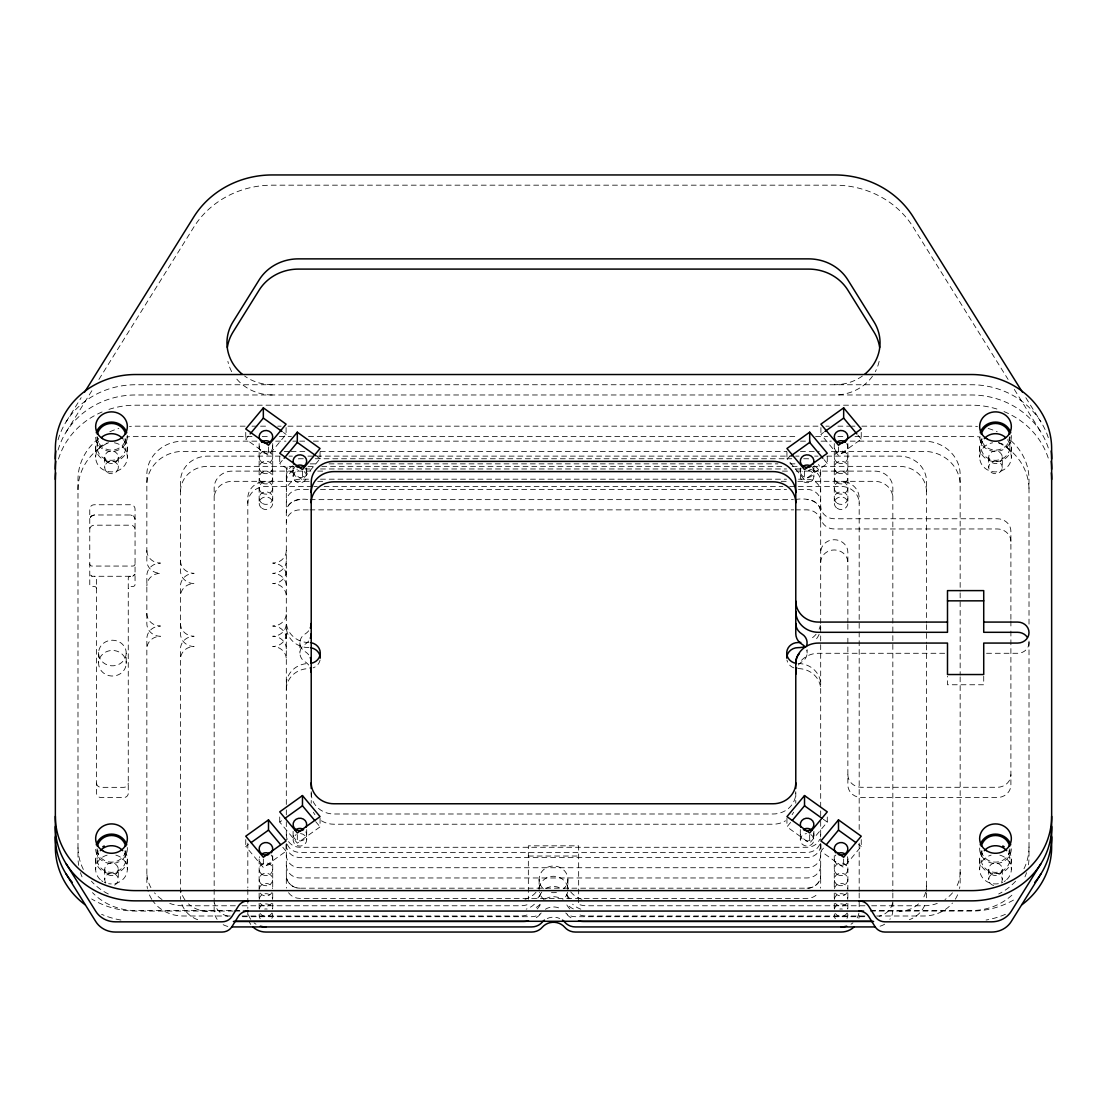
<?xml version="1.0" encoding="UTF-8"?>
<svg xmlns="http://www.w3.org/2000/svg" width="1107" height="1107" viewBox="0 0 1107 1107"><rect width="100%" height="100%" fill="white"/><g stroke="black" fill="none" stroke-linecap="round" stroke-linejoin="round"><path stroke-width="0.75" stroke-dasharray="5 3.75" d="M66.088 421.878L81.171 397.69M66.088 432.104L92.697 389.401M98.91 379.438L193.808 227.129A90.566 83.924 0 0 1 272.253 185.173L834.747 185.173A90.566 83.924 0 0 1 913.192 227.129L1008.09 379.438M286.09 427.579L286.09 434.387L268.503 455.461L245.754 439.161L249.061 435.217M320.061 451.905L320.061 458.727L302.474 479.801L279.725 463.501L283.018 459.557M827.275 816.98L827.275 822.086L809.687 843.16L786.939 826.874L791.325 821.602M861.246 839.604L861.246 846.426L843.659 867.501L820.91 851.2L824.203 847.256M286.09 844.392L286.09 851.2L263.341 867.501L245.754 846.426L248.438 844.503M320.061 818.35L320.061 826.874L297.313 843.16L279.725 822.086L283.738 819.208M827.275 456.693L827.275 463.501L804.526 479.801L786.939 458.727L789.609 456.804M861.246 432.353L861.246 439.161L838.497 455.461L820.91 434.387L823.58 432.463M94.289 514.976L91.092 516.194L89.764 519.169L91.092 516.194L94.289 514.976L130.93 514.99L133.726 516.194L135.054 519.169L133.726 516.194L130.529 514.976M299.9 499.644C293.009 499.451 286.215 505.124 286.312 512.223C286.381 501.125 299.527 497.832 308.466 499.644M132.785 576.277L135.054 574.187L132.785 576.277L91.923 576.277L89.764 574.284L92.033 576.277M807.1 888.188C813.991 888.381 820.785 882.694 820.688 875.595C820.73 882.694 813.977 888.326 807.1 888.188L299.9 888.188C293.023 888.381 286.215 882.694 286.312 875.595C286.27 882.694 293.009 888.326 299.9 888.188M245.145 426.167L135.511 426.167A57.509 53.288 0 0 0 129.505 426.458M251.995 426.167L258.844 426.167M260.56 426.167L269.126 426.167M277.691 426.167L281.123 426.167M287.972 426.167L819.028 426.167M825.877 426.167L829.309 426.167M837.874 426.167L849.858 426.167M851.574 426.167L855.005 426.167M861.855 426.167L971.489 426.167A57.509 53.288 0 0 1 977.495 426.458M251.995 436.393L135.511 436.393A57.509 53.288 0 0 0 126.516 437.057M262.276 436.393L269.126 436.393M279.407 436.393L291.404 436.393M308.535 436.393L798.465 436.393M815.596 436.393L827.593 436.393M837.874 436.393L844.724 436.393M855.005 436.393L971.489 436.393A57.509 53.288 0 0 1 980.484 437.057M256.824 441.153L183.084 441.153A36.227 33.57 0 0 0 146.844 474.723L146.844 560.751A13.588 12.592 0 0 0 160.432 573.329A13.588 12.592 0 0 0 146.844 585.921M275.685 441.153L285.98 441.153M292.829 441.153L297.977 441.153M299.693 441.153L306.556 441.153M313.406 441.153L793.594 441.153M800.444 441.153L810.739 441.153M821.02 441.153L831.315 441.153M850.176 441.153L923.916 441.153A36.227 33.57 0 0 1 960.156 474.723L960.156 591.221M275.685 451.379L183.084 451.379A36.227 33.57 0 0 0 146.844 484.935M284.264 451.379L289.397 451.379M291.113 451.379L306.556 451.379M320.269 451.379L786.731 451.379M800.444 451.379L819.318 451.379M831.315 451.379L923.916 451.379A36.227 33.57 0 0 1 960.156 484.935M280.292 456.126L207.673 456.126A27.177 25.17 0 0 0 180.51 481.31L180.51 570.977A13.588 12.592 0 0 0 194.085 583.555A13.588 12.592 0 0 0 180.51 596.147M288.941 456.126L292.4 456.126M307.967 456.126L314.886 456.126M316.616 456.126L793.844 456.126M795.573 456.126L799.033 456.126M814.6 456.126L818.059 456.126M826.708 456.126L899.327 456.126A27.177 25.17 0 0 1 926.49 481.31L926.49 623.075M303.318 458.755L299.9 458.755A13.588 12.592 0 0 0 297.423 458.962M315.315 458.755L791.685 458.755M803.682 458.755L807.1 458.755A13.588 12.592 0 0 1 809.577 458.962M310.181 463.861L317.031 463.861M329.028 463.861L777.972 463.861M789.969 463.861L796.819 463.861M294.13 466.351L207.673 466.351A27.177 25.17 0 0 0 180.51 491.522M307.967 466.351L314.886 466.351M321.791 466.351L785.209 466.351M792.114 466.351L799.033 466.351M812.87 466.351L899.327 466.351A27.177 25.17 0 0 1 926.49 491.522M305.034 468.967L311.897 468.967M320.463 468.967L786.537 468.967M795.103 468.967L801.966 468.967M310.873 471.112L232.276 471.112A18.113 16.785 0 0 0 214.163 487.896L214.163 910.148A18.113 16.785 0 0 0 217.11 919.336M317.709 471.112L324.545 471.112M782.455 471.112L789.291 471.112M796.127 471.112L874.724 471.112A18.113 16.785 0 0 1 892.837 487.896L892.837 891.343M308.466 479.193L299.9 479.193A13.588 12.592 0 0 0 286.312 491.785M320.463 479.193L786.537 479.193M798.534 479.193L807.1 479.193A13.588 12.592 0 0 1 820.688 491.785M309.157 481.324L232.276 481.324A18.113 16.785 0 0 0 214.163 498.108M317.709 481.324L325.832 481.324M781.168 481.324L789.291 481.324M797.843 481.324L874.724 481.324A18.113 16.785 0 0 1 892.837 498.108M312.146 486.443L265.929 486.443A18.113 16.785 0 0 0 247.816 503.228M313.862 486.443L317.28 486.443M324.13 486.443L782.87 486.443M789.72 486.443L796.57 486.443M798.285 486.443L841.071 486.443A18.113 16.785 0 0 1 859.184 503.228M308.466 489.419L299.9 489.419A13.588 12.592 0 0 0 286.312 502.011M320.463 489.419L786.537 489.419M798.534 489.419L807.1 489.419A13.588 12.592 0 0 1 820.688 502.011M310.181 499.644L793.401 499.644M795.103 499.644C804.471 497.541 820.578 499.658 820.688 512.223C820.73 505.124 813.991 499.506 807.1 499.644M308.244 509.857L299.9 509.857A13.588 12.592 0 0 0 286.312 522.449M309.905 509.857L793.761 509.857M795.421 509.857L807.1 509.857A13.588 12.592 0 0 1 820.688 522.449M944.658 653.282L818.419 653.282A22.638 20.978 0 0 0 799.475 662.789M986.545 653.282L1017.679 653.282A11.319 10.489 0 0 0 1028.818 640.884M528.343 856.043L578.657 856.043M235.334 905.775L183.084 905.775A36.227 33.57 0 0 1 169.745 903.423M242.073 905.775L520.207 905.775A22.638 20.978 0 0 0 529.354 903.99M864.927 905.775L586.793 905.775A22.638 20.978 0 0 1 577.646 903.99M871.666 905.775L923.916 905.775A36.227 33.57 0 0 0 937.255 903.423M231.169 910.535L135.511 910.535A57.509 53.288 0 0 1 92.518 892.643M234.587 910.535L239.721 910.535M870.697 910.535L971.489 910.535A57.509 53.288 0 0 0 1014.482 892.643M233.259 911.061L135.511 911.061A80.161 74.266 0 0 1 91.646 898.967M234.947 911.061L240.011 911.061M870.365 911.061L971.489 911.061A80.161 74.266 0 0 0 1015.354 898.967M230.284 916.001L183.084 916.001A36.227 33.57 0 0 1 152.752 900.807M242.073 916.001L520.207 916.001A22.638 20.978 0 0 0 529.354 914.216M864.927 916.001L586.793 916.001A22.638 20.978 0 0 1 577.646 914.216M876.716 916.001L923.916 916.001A36.227 33.57 0 0 0 952.504 903.049M242.475 916.707L531.609 916.707A13.588 12.592 0 0 0 541.254 912.998M864.525 916.707L575.391 916.707A13.588 12.592 0 0 1 565.746 912.998M283.42 432.463L286.09 434.387M317.391 456.804L320.061 458.727M823.262 819.208L827.275 822.086M858.562 844.503L861.246 846.426M857.939 435.217L861.246 439.161M823.982 459.557L827.275 463.501M315.675 821.602L320.061 826.874M282.797 847.256L286.09 851.2M1025.829 397.69L1040.912 421.878M1014.303 389.401L1040.912 432.104M1029.012 624.113L1029.012 479.456A57.509 53.288 0 0 0 1008.408 438.607M1029.012 641.119L1029.012 857.247A57.509 53.288 0 0 1 1028.043 866.947M1011.341 447.007L1011.341 457.219M1011.341 859.032L1011.341 869.258M1010.899 619.297L1010.899 531.332A13.588 12.592 0 0 0 997.31 518.754L834.277 518.754A13.588 12.592 0 0 1 820.688 506.162M1010.899 620.985L1010.899 629.44M1010.899 631.045L1010.899 784.918A13.588 12.592 0 0 1 997.31 797.51L861.454 797.51A13.588 12.592 0 0 1 847.865 784.918L847.865 634.491M1009.875 447.007L1009.875 436.781A14.377 13.326 0 0 1 996.812 450.037A14.377 13.326 0 0 1 981.356 439.202M1009.875 848.82L1009.875 859.032M1002.292 457.219A6.794 6.296 0 0 1 992.093 462.671A6.794 6.296 0 0 1 992.093 451.767A6.794 6.296 0 0 1 1002.292 457.219L1002.292 467.445A6.794 6.296 0 0 1 992.093 472.897A6.794 6.296 0 0 1 992.093 461.993A6.794 6.296 0 0 1 1002.292 467.445M1002.292 869.258L1002.292 879.484M988.703 457.219L988.703 467.445M988.703 869.258L988.703 879.484M983.722 676.239L983.722 684.763L947.495 684.763L947.495 676.239M981.12 438.483L981.12 447.007M981.12 850.522L981.12 859.032M979.64 447.007L979.64 457.219M979.64 859.032L979.64 869.258M960.156 592.882L960.156 675.118M960.156 676.834L960.156 882.431A36.227 33.57 0 0 1 959.548 888.547M926.49 624.652L926.49 643.319M926.49 644.897L926.49 891.232M926.49 892.879L926.49 896.296A27.177 25.17 0 0 1 926.047 900.877M892.837 892.989L892.837 910.148A18.113 16.785 0 0 1 889.89 919.336M859.184 829.461L859.184 498.108A18.113 16.785 0 0 0 841.071 481.324M859.184 843.16L859.184 891.273M859.184 892.948L859.184 911.836M847.865 443.589L847.865 503.228M847.865 623.047L847.865 552.324A13.588 12.592 0 0 0 834.277 539.732A13.588 12.592 0 0 0 820.688 552.324M847.865 624.265L847.865 632.858M847.865 859.032L847.865 889.71M847.865 893.114L847.865 899.936M847.865 903.34L847.865 910.148M843.659 858.99L843.659 867.501M838.497 446.951L838.497 455.461M834.277 443.589L834.277 503.228M834.277 855.628L834.277 889.71M834.277 893.114L834.277 899.936M834.277 903.34L834.277 910.148M820.91 427.579L820.91 434.387M820.91 844.392L820.91 851.2M820.688 815.928L820.688 471.333A13.588 12.592 0 0 0 818.474 464.442M820.688 821.256L820.688 839.812M820.688 843.368L820.688 885.821A13.588 12.592 0 0 1 820.467 888.105M813.894 466.227L813.894 476.453M813.894 831.288L813.894 839.812M809.687 834.65L809.687 843.16M807.1 649.615L807.1 653.019M804.526 471.278L804.526 479.801M800.306 467.929L800.306 476.453M800.306 829.586L800.306 839.812M795.781 791.685L795.781 803.239M786.939 451.905L786.939 458.727M786.939 818.35L786.939 826.874M578.657 902.675L578.657 845.831L528.343 845.831L528.343 899.271M567.877 879.359L567.877 889.585M539.123 879.359L539.123 889.585M311.219 791.685L311.219 803.239M306.694 467.929L306.694 476.453M306.694 829.586L306.694 839.812M302.474 471.278L302.474 479.801M299.9 642.793L299.9 653.019M297.313 834.65L297.313 843.16M293.106 466.227L293.106 476.453M293.106 831.288L293.106 839.812M286.312 804.457L286.312 471.333A13.588 12.592 0 0 1 288.526 464.442M286.312 809.881L286.312 819.263M286.312 821.657L286.312 839.812M286.312 843.562L286.312 885.821A13.588 12.592 0 0 0 286.533 888.105M279.725 456.693L279.725 463.501M279.725 816.98L279.725 822.086M272.723 443.589L272.723 503.228M272.723 855.628L272.723 889.71M272.723 893.114L272.723 899.936M272.723 903.34L272.723 910.148M268.503 446.951L268.503 455.461M263.341 858.99L263.341 867.501M259.135 443.589L259.135 503.228M259.135 859.032L259.135 889.71M259.135 893.114L259.135 899.936M259.135 903.34L259.135 910.148M247.816 829.461L247.816 498.108A18.113 16.785 0 0 1 265.929 481.324M247.816 843.16L247.816 887.828M247.816 889.516L247.816 908.432M247.816 910.106L247.816 915.268A18.113 16.785 0 0 0 248.12 918.312M245.754 432.353L245.754 439.161M245.754 839.604L245.754 846.426M127.36 447.007L127.36 457.219M127.36 859.032L127.36 869.258M126.212 653.531A13.81 12.8 0 0 1 105.027 663.84A13.81 12.8 0 0 1 105.995 641.686A13.81 12.8 0 0 1 126.212 653.531L126.212 663.757A13.81 12.8 0 0 1 105.027 674.052A13.81 12.8 0 0 1 105.995 651.912A13.81 12.8 0 0 1 126.212 663.757M125.88 438.483L125.88 447.007M125.88 850.522L125.88 859.032M118.297 457.219L118.297 467.445M118.297 869.258A6.794 6.296 0 0 1 108.112 874.71A6.794 6.296 0 0 1 108.112 863.806A6.794 6.296 0 0 1 118.297 869.258L118.297 879.484M104.708 457.219L104.708 467.445M104.708 869.258L104.708 879.484M98.606 652.507L98.606 662.733M97.125 447.007L97.125 436.781A14.377 13.326 0 0 0 110.188 450.037A14.377 13.326 0 0 0 125.644 439.202M97.125 848.82L97.125 859.032M95.659 447.007L95.659 457.219M95.659 859.032L95.659 869.258M58.076 439.797A80.161 74.266 0 0 1 135.511 384.752L971.489 384.752A80.161 74.266 0 0 1 1048.924 439.797M127.291 435.452A15.844 14.682 0 0 1 111.503 451.462A15.844 14.682 0 0 1 95.714 435.452M127.291 847.492A15.844 14.682 0 0 1 112.222 863.488A15.844 14.682 0 0 1 95.659 848.82M1011.286 435.452A15.844 14.682 0 0 1 995.497 451.462A15.844 14.682 0 0 1 979.709 435.452M1011.341 848.82A15.844 14.682 0 0 1 994.778 863.488A15.844 14.682 0 0 1 979.709 847.492M311.219 793.013A22.638 20.978 0 0 0 333.857 813.991L773.143 813.991A22.638 20.978 0 0 0 795.781 793.013M308.659 630.81A13.588 12.592 0 0 1 305.048 634.007A11.319 10.489 0 0 0 305.048 651.594A13.588 12.592 0 0 1 308.659 654.79M272.253 384.752A45.29 41.955 0 0 1 244.578 376.006M862.422 376.006A45.29 41.955 0 0 1 834.747 384.752M1009.819 850.01A14.377 13.326 0 0 1 996.162 862.118A14.377 13.326 0 0 1 981.356 851.241M125.644 851.241A14.377 13.326 0 0 1 110.838 862.118A14.377 13.326 0 0 1 97.181 850.01M58.076 450.023A80.161 74.266 0 0 1 135.511 394.978L971.489 394.978A80.161 74.266 0 0 1 1048.924 450.023M308.659 641.022A13.588 12.592 0 0 1 305.048 644.232A11.319 10.489 0 0 0 305.048 661.806A13.588 12.592 0 0 1 308.659 665.016M321.473 820.799A22.638 20.978 0 0 0 333.857 824.217L773.143 824.217A22.638 20.978 0 0 0 785.527 820.799M314.914 814.71A22.638 20.978 0 0 1 313.419 812.247M793.581 812.247A22.638 20.978 0 0 1 792.086 814.71M798.341 665.016A13.588 12.592 0 0 1 801.952 661.806A11.319 10.489 0 0 0 806.768 650.473M812.372 467.375A6.794 6.296 0 0 1 812.068 475.636A6.794 6.296 0 0 1 803.184 476.48A6.794 6.296 0 0 1 801.067 468.441M846.758 443.561A6.794 6.296 0 0 1 842.413 453.164A6.794 6.296 0 0 1 834.387 445.858M813.631 832.976A6.794 6.296 0 0 1 806.436 840.96A6.794 6.296 0 0 1 801.067 831.814M847.395 856.721A6.794 6.296 0 0 1 844.613 864.415A6.794 6.296 0 0 1 835.965 863.183A6.794 6.296 0 0 1 835.799 855.074M271.201 855.074A6.794 6.296 0 0 1 271.035 863.183A6.794 6.296 0 0 1 262.387 864.415A6.794 6.296 0 0 1 259.605 856.721M305.933 831.814A6.794 6.296 0 0 1 300.564 840.96A6.794 6.296 0 0 1 293.369 832.976M305.933 468.441A6.794 6.296 0 0 1 303.816 476.48A6.794 6.296 0 0 1 294.932 475.636A6.794 6.296 0 0 1 294.628 467.375M272.613 445.858A6.794 6.296 0 0 1 264.587 453.164A6.794 6.296 0 0 1 260.242 443.561M272.253 394.978A45.29 41.955 0 0 1 234.532 376.242M231.681 371.661A45.29 41.955 0 0 1 227.876 361.366M879.124 361.366A45.29 41.955 0 0 1 875.319 371.661M872.468 376.242A45.29 41.955 0 0 1 834.747 394.978M123.541 439.714A14.377 13.326 0 0 1 120.954 457.039A14.377 13.326 0 0 1 102.065 457.039A14.377 13.326 0 0 1 99.464 439.714M1008.269 852.916A14.377 13.326 0 0 1 995.497 872.358A14.377 13.326 0 0 1 982.725 852.916M124.275 852.916A14.377 13.326 0 0 1 111.503 872.358A14.377 13.326 0 0 1 98.731 852.916M1007.536 439.714A14.377 13.326 0 0 1 1004.935 457.039A14.377 13.326 0 0 1 986.046 457.039A14.377 13.326 0 0 1 983.459 439.714M135.054 563.961A2.269 2.103 0 0 1 132.785 566.064L92.033 566.064A2.269 2.103 0 0 1 89.764 563.961M847.865 774.706A13.588 12.592 0 0 0 861.454 787.285L997.31 787.285A13.588 12.592 0 0 0 1010.899 774.706M308.95 642.53A22.638 20.978 0 0 1 286.312 621.553M286.312 684.486A22.638 20.978 0 0 1 308.95 663.508M288.526 841.597A13.588 12.592 0 0 0 299.9 847.284L807.1 847.284A13.588 12.592 0 0 0 819.733 839.341M287.267 839.341A13.588 12.592 0 0 1 286.312 834.706M820.688 834.706A13.588 12.592 0 0 1 820.467 836.989M124.773 438.967A15.844 14.682 0 0 1 121.922 458.077A15.844 14.682 0 0 1 101.097 458.077A15.844 14.682 0 0 1 98.232 438.967M124.773 851.006A15.844 14.682 0 0 1 121.922 870.116A15.844 14.682 0 0 1 101.097 870.116A15.844 14.682 0 0 1 98.232 851.006M1008.768 438.967A15.844 14.682 0 0 1 1005.903 458.077A15.844 14.682 0 0 1 985.078 458.077A15.844 14.682 0 0 1 982.227 438.967M1008.768 851.006A15.844 14.682 0 0 1 1005.903 870.116A15.844 14.682 0 0 1 985.078 870.116A15.844 14.682 0 0 1 982.227 851.006M543.329 888.783A14.377 13.326 0 0 1 543.329 869.936A14.377 13.326 0 0 1 563.671 869.936A14.377 13.326 0 0 1 563.671 888.783M556.447 892.408A14.377 13.326 0 0 1 550.553 892.408M58.45 459.031A80.161 74.266 0 0 1 103.034 411.555M108.956 409.382A80.161 74.266 0 0 1 135.511 405.19L971.489 405.19A80.161 74.266 0 0 1 998.044 409.382M1003.966 411.555A80.161 74.266 0 0 1 1048.55 459.031M1005.419 914.313A80.161 74.266 0 0 1 986.074 920.055M120.926 920.055A80.161 74.266 0 0 1 101.581 914.313M130.529 576.277A2.269 2.103 0 0 0 128.26 578.38L128.26 793.359A4.525 4.193 0 0 1 123.735 797.552L101.083 797.552A4.525 4.193 0 0 1 96.558 793.359L96.558 578.38A2.269 2.103 0 0 0 94.303 576.277M820.688 562.536A13.588 12.592 0 0 1 834.277 549.958A13.588 12.592 0 0 1 847.865 562.536M1010.899 541.558A13.588 12.592 0 0 0 997.31 528.966L834.277 528.966A13.588 12.592 0 0 1 820.688 516.388M809.577 469.188A13.588 12.592 0 0 1 820.688 481.559M286.312 481.559A13.588 12.592 0 0 1 297.423 469.188M286.312 844.932A13.588 12.592 0 0 0 299.9 857.51L807.1 857.51A13.588 12.592 0 0 0 820.688 844.932M114.395 442.786A15.844 14.682 0 0 1 124.717 465.327A15.844 14.682 0 0 1 98.288 465.327A15.844 14.682 0 0 1 108.624 442.786M115.861 855.144A15.844 14.682 0 0 1 126.931 872.62A15.844 14.682 0 0 1 108.624 883.704M105.677 882.916A15.844 14.682 0 0 1 104.224 882.307M102.826 881.559A15.844 14.682 0 0 1 101.512 880.66M100.294 879.65A15.844 14.682 0 0 1 107.144 855.144M998.376 442.786A15.844 14.682 0 0 1 1008.712 465.327A15.844 14.682 0 0 1 982.283 465.327A15.844 14.682 0 0 1 992.605 442.786M999.856 855.144A15.844 14.682 0 0 1 1006.706 879.65M1005.488 880.66A15.844 14.682 0 0 1 1004.174 881.559M1002.776 882.307A15.844 14.682 0 0 1 1001.323 882.916M998.376 883.704A15.844 14.682 0 0 1 980.069 872.62A15.844 14.682 0 0 1 991.139 855.144M567.573 892.311A14.377 13.326 0 0 1 562.716 899.811M544.284 899.811A14.377 13.326 0 0 1 539.427 892.311M539.192 888.215A14.377 13.326 0 0 1 553.5 876.26A14.377 13.326 0 0 1 567.808 888.215M798.05 663.508A22.638 20.978 0 0 1 820.688 684.486M820.315 625.372A22.638 20.978 0 0 1 819.097 629.274M816.108 634.214A22.638 20.978 0 0 1 810.435 639.113M798.05 668.614A22.638 20.978 0 0 1 820.688 689.606M819.733 844.447A13.588 12.592 0 0 1 807.1 852.404L299.9 852.404A13.588 12.592 0 0 1 287.267 844.447M286.312 689.606A22.638 20.978 0 0 1 308.95 668.614M320.089 660.035A11.319 10.489 0 0 1 313.115 667.881M308.95 647.637A22.638 20.978 0 0 1 286.312 626.659M286.312 476.453A13.588 12.592 0 0 1 292.456 465.909M814.544 465.909A13.588 12.592 0 0 1 820.688 476.453M820.688 626.659A22.638 20.978 0 0 1 820.522 629.219M819.097 634.38A22.638 20.978 0 0 1 815.112 640.441M793.885 667.881A11.319 10.489 0 0 1 786.911 660.035M300.509 833.543A6.794 6.296 0 0 1 306.182 842.206A6.794 6.296 0 0 1 295.569 844.669A6.794 6.296 0 0 1 296.178 834.54M304.176 471.568A6.794 6.296 0 0 1 304.024 481.448A6.794 6.296 0 0 1 293.687 478.999A6.794 6.296 0 0 1 298.655 470.254M808.345 470.254A6.794 6.296 0 0 1 813.313 478.999A6.794 6.296 0 0 1 802.976 481.448A6.794 6.296 0 0 1 802.824 471.568M810.822 834.54A6.794 6.296 0 0 1 811.431 844.669A6.794 6.296 0 0 1 800.818 842.206A6.794 6.296 0 0 1 806.491 833.543M1029.012 847.021A57.509 53.288 0 0 1 1023.657 869.452M1015.589 881.227A57.509 53.288 0 0 1 998.68 893.972M581.95 899.313A22.638 20.978 0 0 1 570.299 891.384M568.486 888.547A22.638 20.978 0 0 1 567.227 885.6M539.773 885.6A22.638 20.978 0 0 1 538.514 888.547M535.982 892.297A22.638 20.978 0 0 1 525.05 899.313M108.32 893.972A57.509 53.288 0 0 1 91.411 881.227M83.343 869.452A57.509 53.288 0 0 1 77.988 847.021M98.592 438.607A57.509 53.288 0 0 0 77.988 479.456L77.988 857.247A57.509 53.288 0 0 0 78.666 865.342M109.787 431.799A57.509 53.288 0 0 1 118.85 428.464M988.15 428.464A57.509 53.288 0 0 1 997.213 431.799M96.558 783.133A4.525 4.193 0 0 0 101.083 787.34L123.735 787.34A4.525 4.193 0 0 0 128.26 783.133M1026.535 872.676A57.509 53.288 0 0 1 1024.971 876.855M580.801 909.165A22.638 20.978 0 0 1 572.623 904.211M568.486 898.773A22.638 20.978 0 0 1 567.227 895.826A14.377 13.326 0 0 0 565.262 892.145M541.738 892.145A14.377 13.326 0 0 0 539.773 895.826A22.638 20.978 0 0 1 538.514 898.773M545.876 888.52A14.377 13.326 0 0 1 561.124 888.52M534.377 904.211A22.638 20.978 0 0 1 526.199 909.165M82.029 876.855A57.509 53.288 0 0 1 80.465 872.676M77.988 489.681A57.509 53.288 0 0 1 108.32 442.731M998.68 442.731A57.509 53.288 0 0 1 1029.012 489.681M286.312 638.642A13.588 12.592 0 0 0 272.723 626.05A13.588 12.592 0 0 0 286.312 613.458M286.312 855.144A13.588 12.592 0 0 0 299.9 867.736L807.1 867.736A13.588 12.592 0 0 0 820.688 855.144M286.312 550.525A13.588 12.592 0 0 1 272.723 563.117A13.588 12.592 0 0 1 286.312 575.695M105.815 882.929A6.794 6.296 0 0 1 108.375 873.893A6.794 6.296 0 0 1 117.812 877.159A6.794 6.296 0 0 1 113.371 885.531M993.629 885.531A6.794 6.296 0 0 1 989.188 877.159A6.794 6.296 0 0 1 998.625 873.893A6.794 6.296 0 0 1 1001.185 882.929M96.558 588.606A2.269 2.103 0 0 0 94.303 586.502L92.033 586.502A2.269 2.103 0 0 1 89.764 584.413L89.764 508.943A4.525 4.193 0 0 1 94.289 504.75L130.529 504.75A4.525 4.193 0 0 1 135.054 508.943L135.054 584.413A2.269 2.103 0 0 1 132.785 586.502L130.529 586.502A2.269 2.103 0 0 0 128.26 588.606M135.054 529.381A4.525 4.193 0 0 0 130.529 525.188L94.289 525.188A4.525 4.193 0 0 0 89.764 529.395M540.576 893.972A22.638 20.978 0 0 1 537.13 898.746M162.023 899.534A36.227 33.57 0 0 1 154.496 892.837M150.912 887.648A36.227 33.57 0 0 1 146.844 872.205M146.844 613.458A13.588 12.592 0 0 0 160.432 626.05A13.588 12.592 0 0 0 146.844 638.642L146.844 882.431A36.227 33.57 0 0 0 147.452 888.547M146.844 550.525A13.588 12.592 0 0 0 160.432 563.117A13.588 12.592 0 0 0 146.844 575.695L146.844 623.684A13.588 12.592 0 0 0 160.432 636.276A13.588 12.592 0 0 0 146.844 648.868M960.156 872.205A36.227 33.57 0 0 1 956.088 887.648M952.504 892.837A36.227 33.57 0 0 1 944.977 899.534M569.87 898.746A22.638 20.978 0 0 1 566.424 893.972M537.13 908.958A22.638 20.978 0 0 0 540.576 904.198A14.377 13.326 0 0 1 541.531 902.648M545.377 899.036A14.377 13.326 0 0 1 561.623 899.036M151.797 899.368A36.227 33.57 0 0 1 147.812 890.125M957.61 894.788A36.227 33.57 0 0 1 954.248 900.807M569.87 908.958A22.638 20.978 0 0 1 566.424 904.198M847.104 892.602A6.794 6.296 0 0 1 835.038 892.602M834.387 888.561A6.794 6.296 0 0 1 847.754 888.561M271.962 892.602A6.794 6.296 0 0 1 259.896 892.602M259.246 888.561A6.794 6.296 0 0 1 272.613 888.561M286.312 648.868A13.588 12.592 0 0 0 272.723 636.276A13.588 12.592 0 0 0 286.312 623.684M286.312 865.37A13.588 12.592 0 0 0 299.9 877.962L807.1 877.962A13.588 12.592 0 0 0 820.688 865.37M286.312 560.751A13.588 12.592 0 0 1 272.723 573.329A13.588 12.592 0 0 1 286.312 585.921M207.673 911.241A27.177 25.17 0 0 1 188.467 903.866M184.938 899.853A27.177 25.17 0 0 1 180.953 890.651M180.51 623.684A13.588 12.592 0 0 0 194.085 636.276A13.588 12.592 0 0 0 180.51 648.868L180.51 896.296A27.177 25.17 0 0 0 180.704 899.354M180.51 560.751A13.588 12.592 0 0 0 194.085 573.329A13.588 12.592 0 0 0 180.51 585.921L180.51 633.91A13.588 12.592 0 0 0 194.085 646.502A13.588 12.592 0 0 0 180.51 659.08M925.673 892.242A27.177 25.17 0 0 1 922.062 899.853M918.533 903.866A27.177 25.17 0 0 1 899.327 911.241M926.49 886.07A27.177 25.17 0 0 1 926.047 890.651M573.329 908.889A22.638 20.978 0 0 1 566.895 904.267M540.105 904.267A22.638 20.978 0 0 1 533.671 908.889M197.669 919.696A27.177 25.17 0 0 1 180.953 900.877M924.594 905.554A27.177 25.17 0 0 1 909.331 919.696M570.977 917.8A22.638 20.978 0 0 1 566.895 914.493M545.377 909.262A14.377 13.326 0 0 1 561.623 909.262M540.105 914.493A22.638 20.978 0 0 1 536.023 917.8M846.758 903.367A6.794 6.296 0 0 1 835.384 903.367M834.304 899.368A6.794 6.296 0 0 1 847.837 899.368M271.616 903.367A6.794 6.296 0 0 1 260.242 903.367M259.163 899.368A6.794 6.296 0 0 1 272.696 899.368M286.312 570.977A13.588 12.592 0 0 1 272.723 583.555A13.588 12.592 0 0 1 286.312 596.147M286.312 633.91A13.588 12.592 0 0 1 272.723 646.502A13.588 12.592 0 0 1 286.312 659.08M892.546 902.98A18.113 16.785 0 0 1 879.166 916.195M227.834 916.195A18.113 16.785 0 0 1 214.454 902.98M884.645 924.207A18.113 16.785 0 0 1 879.166 926.421M547.259 918.478A14.377 13.326 0 0 1 559.741 918.478M227.834 926.421A18.113 16.785 0 0 1 222.355 924.207M288.526 892.699A13.588 12.592 0 0 0 299.9 898.4L807.1 898.4A13.588 12.592 0 0 0 818.474 892.699M847.104 913.04A6.794 6.296 0 0 1 835.038 913.04M834.387 909.013A6.794 6.296 0 0 1 847.754 909.013M271.962 913.04A6.794 6.296 0 0 1 259.896 913.04M259.246 909.013A6.794 6.296 0 0 1 272.613 909.013M256.008 924.207A18.113 16.785 0 0 1 254.029 922.809M250.763 919.336A18.113 16.785 0 0 1 248.12 913.206M858.88 913.206A18.113 16.785 0 0 1 856.237 919.336M852.971 922.809A18.113 16.785 0 0 1 850.992 924.207M250.763 924.442A18.113 16.785 0 0 1 249.089 921.439M859.184 915.268A18.113 16.785 0 0 1 858.88 918.312M272.46 913.538A6.794 6.296 0 0 1 271.616 918.713M260.242 918.713A6.794 6.296 0 0 1 259.398 913.538M264.684 909.068A6.794 6.296 0 0 1 267.161 909.068M847.602 913.538A6.794 6.296 0 0 1 846.758 918.713M835.384 918.713A6.794 6.296 0 0 1 834.54 913.538M839.839 909.068A6.794 6.296 0 0 1 842.316 909.068M837.681 874.71A6.794 6.296 0 0 0 847.865 869.258A6.794 6.296 0 0 0 837.681 863.806A6.794 6.296 0 0 0 837.681 874.71M837.681 462.671A6.794 6.296 0 0 0 847.865 457.219A6.794 6.296 0 0 0 837.681 451.767A6.794 6.296 0 0 0 837.681 462.671M262.525 874.71A6.794 6.296 0 0 0 272.723 869.258A6.794 6.296 0 0 0 262.525 863.806A6.794 6.296 0 0 0 262.525 874.71M262.013 462.366A6.794 6.296 0 0 0 272.696 457.786A6.794 6.296 0 0 0 263.079 451.518A6.794 6.296 0 0 0 262.013 462.366M107.6 462.366A6.794 6.296 0 0 0 118.269 457.786A6.794 6.296 0 0 0 108.652 451.518A6.794 6.296 0 0 0 107.6 462.366M991.581 874.405A6.794 6.296 0 0 0 1002.264 869.825A6.794 6.296 0 0 0 992.647 863.543A6.794 6.296 0 0 0 991.581 874.405M107.6 472.592A6.794 6.296 0 0 0 118.269 468.012A6.794 6.296 0 0 0 108.652 461.73A6.794 6.296 0 0 0 107.6 472.592M837.681 884.936A6.794 6.296 0 0 0 847.865 879.484A6.794 6.296 0 0 0 837.681 874.032A6.794 6.296 0 0 0 837.681 884.936M262.013 884.631A6.794 6.296 0 0 0 272.696 880.051A6.794 6.296 0 0 0 263.079 873.769A6.794 6.296 0 0 0 262.013 884.631M837.681 472.897A6.794 6.296 0 0 0 847.865 467.445A6.794 6.296 0 0 0 837.681 461.993A6.794 6.296 0 0 0 837.681 472.897M262.525 472.897A6.794 6.296 0 0 0 272.723 467.445A6.794 6.296 0 0 0 262.525 461.993A6.794 6.296 0 0 0 262.525 472.897M837.169 482.818A6.794 6.296 0 0 0 847.837 478.238A6.794 6.296 0 0 0 838.22 471.956A6.794 6.296 0 0 0 837.169 482.818M262.525 483.122A6.794 6.296 0 0 0 272.723 477.671A6.794 6.296 0 0 0 262.525 472.219A6.794 6.296 0 0 0 262.525 483.122M837.169 493.044A6.794 6.296 0 0 0 847.837 488.45A6.794 6.296 0 0 0 838.22 482.182A6.794 6.296 0 0 0 837.169 493.044M262.013 493.044A6.794 6.296 0 0 0 272.696 488.45A6.794 6.296 0 0 0 263.079 482.182A6.794 6.296 0 0 0 262.013 493.044M262.525 503.56A6.794 6.296 0 0 0 272.723 498.108A6.794 6.296 0 0 0 262.525 492.657A6.794 6.296 0 0 0 262.525 503.56M837.169 503.256A6.794 6.296 0 0 0 847.837 498.676A6.794 6.296 0 0 0 838.22 492.407A6.794 6.296 0 0 0 837.169 503.256M837.169 508.376A6.794 6.296 0 0 0 847.837 503.796A6.794 6.296 0 0 0 838.22 497.513A6.794 6.296 0 0 0 837.169 508.376M262.013 508.376A6.794 6.296 0 0 0 272.696 503.796A6.794 6.296 0 0 0 263.079 497.513A6.794 6.296 0 0 0 262.013 508.376"/><path stroke-width="1.5" d="M84.713 391.989L193.808 216.917A90.566 83.924 0 0 1 272.253 174.948L834.747 174.948A90.566 83.924 0 0 1 913.192 216.917L1022.287 391.989M1040.912 863.709L1011.231 911.338A22.638 20.978 0 0 1 991.623 921.827L884.95 921.827A11.319 10.489 0 0 1 875.139 916.582L868.608 906.093A11.319 10.489 0 0 0 858.797 900.849M1040.912 873.935L1011.231 921.564A22.638 20.978 0 0 1 991.623 932.052L884.95 932.052A11.319 10.489 0 0 1 875.139 926.808L868.608 916.319A11.319 10.489 0 0 0 858.797 911.061M263.341 407.86L245.754 428.949L268.503 445.249L286.09 424.161L263.341 407.86L263.341 418.086L250.154 433.902M297.313 432.2L279.725 453.275L302.474 469.576L320.061 448.501L297.313 432.2L297.313 442.426L284.125 458.229M804.526 795.573L786.939 816.648L809.687 832.948L827.275 811.86L804.526 795.573L804.526 805.785L792.432 820.287M838.497 819.9L820.91 840.988L843.659 857.275L861.246 836.2L838.497 819.9L838.497 830.125L826.403 844.613M268.503 819.9L245.754 836.2L263.341 857.275L286.09 840.988L268.503 819.9L268.503 830.125L280.597 844.613M302.474 795.573L279.725 811.86L297.313 832.948L320.061 816.648L302.474 795.573L302.474 805.785L314.568 820.287M809.687 432.2L786.939 448.501L804.526 469.576L827.275 453.275L809.687 432.2L809.687 442.426L822.875 458.229M843.659 407.86L820.91 424.161L838.497 445.249L861.246 428.949L843.659 407.86L843.659 418.086L856.846 433.902M251.109 842.593L268.503 830.125M285.08 818.253L302.474 805.785M790.952 455.849L809.687 442.426M824.923 431.509L843.659 418.086M947.495 600.838L983.722 600.838M947.495 622.079L818.419 622.079A22.638 20.978 0 0 1 795.781 601.101M983.722 622.079L1017.679 622.079A11.319 10.489 0 0 1 1029.012 632.567A11.319 10.489 0 0 1 1017.679 643.07L983.722 643.07L983.722 674.537L947.495 674.537L947.495 643.07L818.419 643.07A22.638 20.978 0 0 0 795.781 664.048M243.374 911.061L863.626 911.061M234.947 921.287L872.053 921.287M233.397 921.467L523.237 921.467A22.638 20.978 0 0 0 528.523 920.886M873.603 921.467L583.763 921.467A22.638 20.978 0 0 1 578.477 920.886M232.276 926.933L531.609 926.933A13.588 12.592 0 0 0 542.25 922.186A14.377 13.326 0 0 1 544.492 920.097M874.724 926.933L575.391 926.933A13.588 12.592 0 0 1 564.75 922.186A14.377 13.326 0 0 0 562.508 920.097M263.341 418.086L282.077 431.509M297.313 442.426L316.048 455.849M804.526 805.785L821.92 818.253M838.497 830.125L855.891 842.593M66.088 863.709L95.769 911.338A22.638 20.978 0 0 0 115.377 921.827L222.05 921.827A11.319 10.489 0 0 0 231.861 916.582L238.392 906.093A11.319 10.489 0 0 1 248.203 900.849M66.088 873.935L95.769 921.564A22.638 20.978 0 0 0 115.377 932.052L222.05 932.052A11.319 10.489 0 0 0 231.861 926.808L238.392 916.319A11.319 10.489 0 0 1 248.203 911.061M795.781 788.392L795.781 662.138A13.588 12.592 0 0 1 799.42 653.559M311.219 788.392L311.219 482.361A22.638 20.978 0 0 1 333.857 461.384L773.143 461.384A22.638 20.978 0 0 1 795.781 482.361L795.781 633.674A13.588 12.592 0 0 0 801.952 644.232A11.319 10.489 0 0 1 804.969 646.889M1051.65 816.357A80.161 74.266 0 0 1 971.489 890.623L135.511 890.623A80.161 74.266 0 0 1 55.35 816.357M311.219 782.787A22.638 20.978 0 0 0 333.857 803.765L773.143 803.765A22.638 20.978 0 0 0 795.781 782.787M1051.18 450.964A80.161 74.266 0 0 1 1051.65 459.018M1051.65 826.583A80.161 74.266 0 0 1 971.489 900.849L135.511 900.849A80.161 74.266 0 0 1 55.35 826.583M55.35 459.018A80.161 74.266 0 0 1 55.82 450.964M96.267 432.74A15.844 14.682 0 0 1 111.503 422.085A15.844 14.682 0 0 1 126.738 432.74M96.267 844.779A15.844 14.682 0 0 1 111.503 834.125A15.844 14.682 0 0 1 126.738 844.779M980.262 432.74A15.844 14.682 0 0 1 995.497 422.085A15.844 14.682 0 0 1 1010.733 432.74M980.262 844.779A15.844 14.682 0 0 1 995.497 834.125A15.844 14.682 0 0 1 1010.733 844.779M795.781 674.26A22.638 20.978 0 0 1 796.154 670.455M1027.158 637.051A11.319 10.489 0 0 0 1017.679 632.305L983.722 632.305L983.722 590.612L947.495 590.612L947.495 632.305L818.419 632.305A22.638 20.978 0 0 1 795.781 611.327M795.781 492.587A22.638 20.978 0 0 0 773.143 471.61L333.857 471.61A22.638 20.978 0 0 0 311.219 492.587M311.219 623.449A13.588 12.592 0 0 1 310.292 628.015M310.292 657.586A13.588 12.592 0 0 1 311.219 662.138M806.339 646.599A11.319 10.489 0 0 0 801.952 634.007A13.588 12.592 0 0 1 795.781 623.449M809.604 466.96A6.794 6.296 0 0 1 800.319 461.481A6.794 6.296 0 0 1 808.857 455.032A6.794 6.296 0 0 1 812.787 464.553M810.822 466.379A6.794 6.296 0 0 1 810.227 466.711M842.939 442.828A6.794 6.296 0 0 1 834.277 436.739A6.794 6.296 0 0 1 843.036 430.748A6.794 6.296 0 0 1 846.758 440.226M846.343 440.738A6.794 6.296 0 0 1 845.873 441.223M845.361 441.665A6.794 6.296 0 0 1 844.198 442.371M801.067 827.372A6.794 6.296 0 0 1 806.034 818.267A6.794 6.296 0 0 1 813.811 825.476A6.794 6.296 0 0 1 803.986 830.07M835.038 851.712A6.794 6.296 0 0 1 839.77 842.635A6.794 6.296 0 0 1 847.837 849.401A6.794 6.296 0 0 1 838.566 854.673M835.799 852.777A6.794 6.296 0 0 1 835.384 852.265M268.434 854.673A6.794 6.296 0 0 1 259.163 849.401A6.794 6.296 0 0 1 267.23 842.635A6.794 6.296 0 0 1 271.962 851.712M271.616 852.265A6.794 6.296 0 0 1 271.201 852.777M303.014 830.07A6.794 6.296 0 0 1 293.189 825.476A6.794 6.296 0 0 1 300.966 818.267A6.794 6.296 0 0 1 305.933 827.372M294.213 464.553A6.794 6.296 0 0 1 298.143 455.032A6.794 6.296 0 0 1 306.681 461.481A6.794 6.296 0 0 1 297.396 466.96M296.773 466.711A6.794 6.296 0 0 1 296.178 466.379M260.242 440.226A6.794 6.296 0 0 1 263.964 430.748A6.794 6.296 0 0 1 272.723 436.739A6.794 6.296 0 0 1 264.061 442.828M262.802 442.371A6.794 6.296 0 0 1 261.639 441.665M261.127 441.223A6.794 6.296 0 0 1 260.657 440.738M242.253 374.221A45.29 41.955 0 0 1 233.037 321.805L259.176 279.85A45.29 41.955 0 0 1 298.392 258.872L808.608 258.872A45.29 41.955 0 0 1 847.824 279.85L873.963 321.805A45.29 41.955 0 0 1 864.747 374.221M97.361 434.359A14.377 13.326 0 0 1 111.503 423.455A14.377 13.326 0 0 1 125.644 434.359M981.356 846.398A14.377 13.326 0 0 1 995.497 835.494A14.377 13.326 0 0 1 1009.639 846.398M97.361 846.398A14.377 13.326 0 0 1 111.503 835.494A14.377 13.326 0 0 1 125.644 846.398M981.356 434.359A14.377 13.326 0 0 1 995.497 423.455A14.377 13.326 0 0 1 1009.639 434.359M55.35 469.243A80.161 74.266 0 0 1 55.82 461.19M1051.18 461.19A80.161 74.266 0 0 1 1051.65 469.243M1051.65 836.795A80.161 74.266 0 0 1 1034.754 882.417M72.246 882.417A80.161 74.266 0 0 1 55.35 836.795M311.219 502.799A22.638 20.978 0 0 1 333.857 481.822L773.143 481.822A22.638 20.978 0 0 1 795.781 502.799M311.219 633.674A13.588 12.592 0 0 1 310.292 638.227M310.292 667.812A13.588 12.592 0 0 1 311.219 672.364M795.781 672.364A13.588 12.592 0 0 1 796.708 667.812M802.824 466.448A6.794 6.296 0 0 1 810.822 466.075M836.795 442.108A6.794 6.296 0 0 1 845.361 442.108M803.391 829.434A6.794 6.296 0 0 1 811.901 830.25M837.362 853.774A6.794 6.296 0 0 1 845.361 854.147M261.639 854.147A6.794 6.296 0 0 1 269.638 853.774M295.099 830.25A6.794 6.296 0 0 1 303.609 829.434M296.178 466.075A6.794 6.296 0 0 1 304.176 466.448M261.639 442.108A6.794 6.296 0 0 1 270.205 442.108M227.364 347.418A45.29 41.955 0 0 1 233.037 332.031L259.176 290.076A45.29 41.955 0 0 1 298.392 269.098L808.608 269.098A45.29 41.955 0 0 1 847.824 290.076L873.963 332.031A45.29 41.955 0 0 1 879.636 347.418M101.332 437.583A14.377 13.326 0 0 1 122.669 438.607M984.331 850.646A14.377 13.326 0 0 1 1006.664 850.646M100.336 850.646A14.377 13.326 0 0 1 122.669 850.646M984.331 438.607A14.377 13.326 0 0 1 1005.668 437.583M102.826 846.744A15.844 14.682 0 0 1 104.224 845.997M1002.776 845.997A15.844 14.682 0 0 1 1004.174 846.744M1051.332 472.786A80.161 74.266 0 0 1 1051.65 479.456M1022.01 904.682A80.161 74.266 0 0 0 1051.65 847.021L1051.65 448.792A80.161 74.266 0 0 0 971.489 374.526L135.511 374.526A80.161 74.266 0 0 0 55.35 448.792L55.35 847.021A80.161 74.266 0 0 0 84.99 904.682M55.35 479.456A80.161 74.266 0 0 1 55.668 472.786M311.012 642.71A11.319 10.489 0 0 1 320.269 653.019A11.319 10.489 0 0 1 311.012 663.328M800.804 642.378A22.638 20.978 0 0 1 798.05 642.53A11.319 10.489 0 0 0 786.773 652.065A11.319 10.489 0 0 0 795.988 663.328M311.012 647.816A11.319 10.489 0 0 1 320.269 658.125M805.01 646.626A22.638 20.978 0 0 1 798.05 647.637A11.319 10.489 0 0 0 786.731 658.125M846.647 926.13A18.113 16.785 0 0 1 841.071 926.933M265.929 926.933A18.113 16.785 0 0 1 260.353 926.13M853.884 927.126A18.113 16.785 0 0 1 841.071 932.052L575.391 932.052A13.588 12.592 0 0 1 564.75 927.292A14.377 13.326 0 0 0 542.25 927.292A13.588 12.592 0 0 1 531.609 932.052L265.929 932.052A18.113 16.785 0 0 1 253.116 927.126M102.384 438.566A15.844 14.682 0 0 0 127.291 427.869A15.844 14.682 0 0 0 104.847 413.229A15.844 14.682 0 0 0 102.384 438.566M103.574 851.311A15.844 14.682 0 0 0 127.36 838.594A15.844 14.682 0 0 0 103.574 825.877A15.844 14.682 0 0 0 103.574 851.311M987.569 439.271A15.844 14.682 0 0 0 1011.341 426.555A15.844 14.682 0 0 0 987.569 413.838A15.844 14.682 0 0 0 987.569 439.271M986.365 850.605A15.844 14.682 0 0 0 1011.286 839.909A15.844 14.682 0 0 0 988.842 825.269A15.844 14.682 0 0 0 986.365 850.605"/></g></svg>
